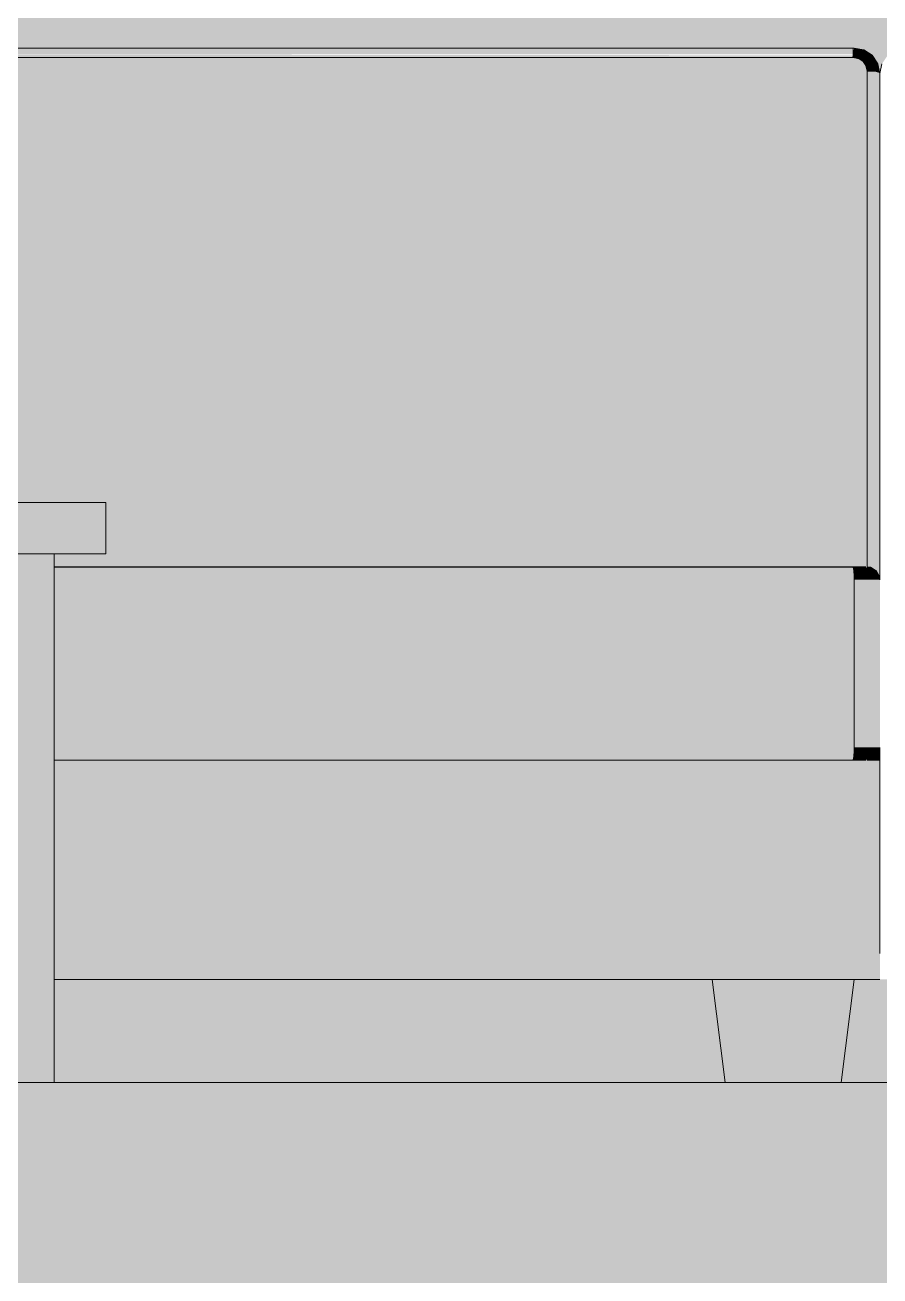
# Model space of a CAD drawing. Header units: centimetres. Extents: x -4381 to 5639, y -3920 to 4826.
# Drawn here: x 80.658 to 81.321, y 32.054 to 33.024 of the extents above; entities that cross this region are included whole.
import ezdxf
from ezdxf.xclip import XClip

# ---------------------------------------------------------------- set-up
doc = ezdxf.new("R2010")
doc.units = ezdxf.units.CM
doc.header["$MEASUREMENT"] = 0
doc.header["$XCLIPFRAME"] = 0
doc.set_wipeout_variables(frame=1)
doc.linetypes.add('Wipeout_Contour', pattern=[100, 0, -100])
for name, color, linetype in [('01- MOBILIER', 7, 'Continuous'), ('Dalles', 7, 'Continuous'), ('Drawing & Figure', 7, 'Continuous'), ('Structural - Bearing', 7, 'Continuous')]:
    doc.layers.add(name, color=color, linetype=linetype)
for name, color, linetype, lineweight in [('01- MOBILIER_Pen_No__1', 7, 'Continuous', 5), ('01- MOBILIER_Pen_No__101', 252, 'Continuous', 5), ('01- MOBILIER_Pen_No__18', 9, 'Continuous', 5), ('01- MOBILIER_Pen_No__2', 8, 'Continuous', 5), ('01- MOBILIER_Pen_No__7', 7, 'Continuous', 5), ('Dalles_Pen_No__1', 7, 'Continuous', 5)]:
    doc.layers.add(name, color=color, linetype=linetype, lineweight=lineweight)
for name, color, linetype, lineweight, true_color in [('01- MOBILIER_Pen_No__102', 7, 'Continuous', 5, 0xcccccc), ('01- MOBILIER_Pen_No__119', 7, 'Continuous', 5, 0xdecbcb), ('01- MOBILIER_Pen_No__160', 7, 'Continuous', 5, 0xdae3bb), ('01- MOBILIER_Pen_No__186', 7, 'Continuous', 5, 0xe8e8e8), ('01- MOBILIER_Pen_No__62', 7, 'Continuous', 5, 0xaaaaaa), ('Structural - Bearing_Pen_No__102', 7, 'Continuous', 5, 0xcccccc)]:
    doc.layers.add(name, color=color, linetype=linetype, lineweight=lineweight, true_color=true_color)

# ---------------------------------------------------------------- blocks, each defined once
blk = doc.blocks.new('Drawing_7_7', base_point=(-363.09186, 32.20361))
at = {"layer": '01- MOBILIER_Pen_No__119', "linetype": 'Continuous', "ltscale": 10}
blk.add_hatch(color=256, dxfattribs=at).paths.add_polyline_path([(81.31941, 32.99372), (81.32059, 32.98697)])
at = {"color": 254, "linetype": 'Wipeout_Contour', "lineweight": 0, "ltscale": 347.717421}
blk.add_wipeout([(80.64093, 32.20361), (80.68093, 32.20361), (80.68093, 32.61361), (80.64093, 32.61361)], dxfattribs=at).dxf.layer = '01- MOBILIER'
at = {"color": 254, "linetype": 'Wipeout_Contour', "lineweight": 0, "ltscale": 350.392601}
blk.add_wipeout([(81.32093, 32.52861), (81.32093, 32.59361), (81.31941, 32.59361), (81.31941, 32.52861)], dxfattribs=at).dxf.layer = '01- MOBILIER'
at = {"layer": '01- MOBILIER_Pen_No__160', "linetype": 'Continuous', "ltscale": 10}
blk.add_hatch(color=256, dxfattribs=at).paths.add_polyline_path([(80.64093, 32.20361), (80.68093, 32.20361), (80.68093, 32.61361), (80.64093, 32.61361)])
at = {"layer": '01- MOBILIER_Pen_No__18', "linetype": 'Continuous', "ltscale": 10}
blk.add_hatch(color=256, dxfattribs=at).paths.add_polyline_path([(81.32093, 32.52861), (81.32093, 32.59361), (81.31941, 32.59361), (81.31941, 32.52861)])
at = {"color": 254, "linetype": 'Wipeout_Contour', "lineweight": 0, "ltscale": 350.381714}
blk.add_wipeout([(81.31941, 32.52861), (81.31941, 32.59361), (81.31508, 32.59361), (81.31508, 32.52861)], dxfattribs=at).dxf.layer = '01- MOBILIER'
at = {"color": 254, "linetype": 'Wipeout_Contour', "lineweight": 0, "ltscale": 348.815226}
blk.add_wipeout([(80.68093, 32.30361), (80.68093, 32.29361), (81.32093, 32.29361), (81.32093, 32.30361)], dxfattribs=at).dxf.layer = '01- MOBILIER'
at = {"layer": '01- MOBILIER_Pen_No__101', "linetype": 'Continuous', "ltscale": 10}
blk.add_hatch(color=256, dxfattribs=at).paths.add_polyline_path([(80.68093, 32.30361), (80.68093, 32.29361), (81.32093, 32.29361), (81.32093, 32.30361)])
at = {"layer": '01- MOBILIER_Pen_No__119', "linetype": 'Continuous', "ltscale": 10}
blk.add_hatch(color=256, dxfattribs=at).paths.add_polyline_path([(81.31941, 32.52861), (81.31941, 32.59361), (81.31508, 32.59361), (81.31508, 32.52861)])
at = {"color": 254, "linetype": 'Wipeout_Contour', "lineweight": 0, "ltscale": 350.361609}
blk.add_wipeout([(81.30859, 32.59361), (81.30859, 32.52861), (81.31508, 32.52861), (81.31508, 32.59361)], dxfattribs=at).dxf.layer = '01- MOBILIER'
at = {"color": 254, "linetype": 'Wipeout_Contour', "lineweight": 0, "ltscale": 348.802408}
blk.add_wipeout([(80.68093, 32.29361), (80.68093, 32.28629), (81.32093, 32.28629), (81.32093, 32.29361)], dxfattribs=at).dxf.layer = '01- MOBILIER'
at = {"layer": '01- MOBILIER_Pen_No__119', "linetype": 'Continuous', "ltscale": 10}
blk.add_hatch(color=256, dxfattribs=at).paths.add_polyline_path([(81.30859, 32.59361), (81.30859, 32.52861), (81.31508, 32.52861), (81.31508, 32.59361)])
at = {"layer": '01- MOBILIER_Pen_No__2', "linetype": 'Continuous', "ltscale": 10}
blk.add_hatch(color=256, dxfattribs=at).paths.add_polyline_path([(80.68093, 32.29361), (80.68093, 32.28629), (81.32093, 32.28629), (81.32093, 32.29361)])
at = {"color": 254, "linetype": 'Wipeout_Contour', "lineweight": 0, "ltscale": 350.335348}
blk.add_wipeout([(81.30859, 32.52861), (81.30859, 32.59361), (81.30093, 32.59361), (81.30093, 32.52861)], dxfattribs=at).dxf.layer = '01- MOBILIER'
at = {"color": 254, "linetype": 'Wipeout_Contour', "lineweight": 0, "ltscale": 350.451497}
blk.add_wipeout([(81.32093, 32.59361), (81.32059, 32.5962), (81.31909, 32.5962), (81.31941, 32.59361)], dxfattribs=at).dxf.layer = '01- MOBILIER'
at = {"color": 254, "linetype": 'Wipeout_Contour', "lineweight": 0, "ltscale": 350.29604}
blk.add_wipeout([(81.32093, 32.52861), (81.31941, 32.52861), (81.31941, 32.46361), (81.32093, 32.46361)], dxfattribs=at).dxf.layer = '01- MOBILIER'
at = {"color": 254, "linetype": 'Wipeout_Contour', "lineweight": 0, "ltscale": 348.795021}
blk.add_wipeout([(80.68093, 32.28629), (80.68093, 32.28361), (81.32093, 32.28361), (81.32093, 32.28629)], dxfattribs=at).dxf.layer = '01- MOBILIER'
at = {"layer": '01- MOBILIER_Pen_No__101', "linetype": 'Continuous', "ltscale": 10}
blk.add_hatch(color=256, dxfattribs=at).paths.add_polyline_path([(80.68093, 32.28629), (80.68093, 32.28361), (81.32093, 32.28361), (81.32093, 32.28629)])
at = {"layer": '01- MOBILIER_Pen_No__102', "linetype": 'Continuous', "ltscale": 10}
blk.add_hatch(color=256, dxfattribs=at).paths.add_polyline_path([(81.32093, 32.59361), (81.32059, 32.5962), (81.31909, 32.5962), (81.31941, 32.59361)])
at = {"layer": '01- MOBILIER_Pen_No__18', "linetype": 'Continuous', "ltscale": 10}
for points in [[(81.30859, 32.52861), (81.30859, 32.59361), (81.30093, 32.59361), (81.30093, 32.52861)], [(81.32093, 32.52861), (81.31941, 32.52861), (81.31941, 32.46361), (81.32093, 32.46361)]]:
    blk.add_hatch(color=256, dxfattribs=at).paths.add_polyline_path(points)
at = {"color": 254, "linetype": 'Wipeout_Contour', "lineweight": 0, "ltscale": 349.168226}
blk.add_wipeout([(80.68093, 32.52861), (81.30093, 32.52861), (81.30093, 32.59361), (80.68093, 32.59361)], dxfattribs=at).dxf.layer = '01- MOBILIER'
at = {"color": 254, "linetype": 'Wipeout_Contour', "lineweight": 0, "ltscale": 350.446608}
blk.add_wipeout([(81.31941, 32.59361), (81.31909, 32.5962), (81.31483, 32.5962), (81.31508, 32.59361)], dxfattribs=at).dxf.layer = '01- MOBILIER'
at = {"color": 254, "linetype": 'Wipeout_Contour', "lineweight": 0, "ltscale": 350.28515}
blk.add_wipeout([(81.31941, 32.52861), (81.31508, 32.52861), (81.31508, 32.46361), (81.31941, 32.46361)], dxfattribs=at).dxf.layer = '01- MOBILIER'
at = {"color": 254, "linetype": 'Wipeout_Contour', "lineweight": 0, "ltscale": 349.645969}
blk.add_wipeout([(81.29093, 32.20361), (81.30093, 32.28361), (81.19093, 32.28361), (81.20093, 32.20361)], dxfattribs=at).dxf.layer = '01- MOBILIER'
at = {"layer": '01- MOBILIER_Pen_No__119', "linetype": 'Continuous', "ltscale": 10}
blk.add_hatch(color=256, dxfattribs=at).paths.add_polyline_path([(81.31941, 32.52861), (81.31508, 32.52861), (81.31508, 32.46361), (81.31941, 32.46361)])
at = {"layer": '01- MOBILIER_Pen_No__18', "linetype": 'Continuous', "ltscale": 10}
for points in [[(80.68093, 32.52861), (81.30093, 32.52861), (81.30093, 32.59361), (80.68093, 32.59361)], [(81.29093, 32.20361), (81.30093, 32.28361), (81.19093, 32.28361), (81.20093, 32.20361)]]:
    blk.add_hatch(color=256, dxfattribs=at).paths.add_polyline_path(points)
at = {"layer": '01- MOBILIER_Pen_No__186', "linetype": 'Continuous', "ltscale": 10}
blk.add_hatch(color=256, dxfattribs=at).paths.add_polyline_path([(81.31941, 32.59361), (81.31909, 32.5962), (81.31483, 32.5962), (81.31508, 32.59361)])
at = {"color": 254, "linetype": 'Wipeout_Contour', "lineweight": 0, "ltscale": 350.4274}
blk.add_wipeout([(81.30845, 32.5962), (81.30859, 32.59361), (81.31508, 32.59361), (81.31483, 32.5962)], dxfattribs=at).dxf.layer = '01- MOBILIER'
at = {"color": 254, "linetype": 'Wipeout_Contour', "lineweight": 0, "ltscale": 350.26504}
blk.add_wipeout([(81.30859, 32.52861), (81.30859, 32.46361), (81.31508, 32.46361), (81.31508, 32.52861)], dxfattribs=at).dxf.layer = '01- MOBILIER'
at = {"layer": '01- MOBILIER_Pen_No__119', "linetype": 'Continuous', "ltscale": 10}
blk.add_hatch(color=256, dxfattribs=at).paths.add_polyline_path([(81.30859, 32.52861), (81.30859, 32.46361), (81.31508, 32.46361), (81.31508, 32.52861)])
at = {"layer": '01- MOBILIER_Pen_No__186', "linetype": 'Continuous', "ltscale": 10}
blk.add_hatch(color=256, dxfattribs=at).paths.add_polyline_path([(81.30845, 32.5962), (81.30859, 32.59361), (81.31508, 32.59361), (81.31483, 32.5962)])
at = {"color": 254, "linetype": 'Wipeout_Contour', "lineweight": 0, "ltscale": 350.47496}
blk.add_wipeout([(81.32059, 32.5962), (81.31801, 32.60068), (81.31665, 32.60068), (81.31909, 32.5962)], dxfattribs=at).dxf.layer = '01- MOBILIER'
at = {"color": 254, "linetype": 'Wipeout_Contour', "lineweight": 0, "ltscale": 350.397637}
blk.add_wipeout([(81.30859, 32.59361), (81.30845, 32.5962), (81.3009, 32.5962), (81.30093, 32.59361)], dxfattribs=at).dxf.layer = '01- MOBILIER'
at = {"color": 254, "linetype": 'Wipeout_Contour', "lineweight": 0, "ltscale": 350.238771}
blk.add_wipeout([(81.30859, 32.52861), (81.30093, 32.52861), (81.30093, 32.46361), (81.30859, 32.46361)], dxfattribs=at).dxf.layer = '01- MOBILIER'
at = {"color": 254, "linetype": 'Wipeout_Contour', "lineweight": 0, "ltscale": 350.25595}
blk.add_wipeout([(81.32093, 32.46361), (81.31941, 32.46361), (81.31909, 32.46102), (81.32059, 32.46102)], dxfattribs=at).dxf.layer = '01- MOBILIER'
at = {"layer": '01- MOBILIER_Pen_No__102', "linetype": 'Continuous', "ltscale": 10}
blk.add_hatch(color=256, dxfattribs=at).paths.add_polyline_path([(81.30859, 32.59361), (81.30845, 32.5962), (81.3009, 32.5962), (81.30093, 32.59361)])
at = {"layer": '01- MOBILIER_Pen_No__18', "linetype": 'Continuous', "ltscale": 10}
for points in [[(81.30859, 32.52861), (81.30093, 32.52861), (81.30093, 32.46361), (81.30859, 32.46361)], [(81.32093, 32.46361), (81.31941, 32.46361), (81.31909, 32.46102), (81.32059, 32.46102)]]:
    blk.add_hatch(color=256, dxfattribs=at).paths.add_polyline_path(points)
at = {"layer": '01- MOBILIER_Pen_No__186', "linetype": 'Continuous', "ltscale": 10}
blk.add_hatch(color=256, dxfattribs=at).paths.add_polyline_path([(81.32059, 32.5962), (81.31801, 32.60068), (81.31665, 32.60068), (81.31909, 32.5962)])
at = {"color": 254, "linetype": 'Wipeout_Contour', "lineweight": 0, "ltscale": 350.517354}
blk.add_wipeout([(81.31909, 32.5962), (81.31665, 32.60068), (81.31296, 32.60068), (81.31483, 32.5962)], dxfattribs=at).dxf.layer = '01- MOBILIER'
at = {"color": 254, "linetype": 'Wipeout_Contour', "lineweight": 0, "ltscale": 349.218915}
blk.add_wipeout([(80.68093, 32.59361), (81.30093, 32.59361), (81.3009, 32.5962), (80.68093, 32.5962)], dxfattribs=at).dxf.layer = '01- MOBILIER'
at = {"color": 254, "linetype": 'Wipeout_Contour', "lineweight": 0, "ltscale": 349.071329}
blk.add_wipeout([(81.30093, 32.52861), (80.68093, 32.52861), (80.68093, 32.46361), (81.30093, 32.46361)], dxfattribs=at).dxf.layer = '01- MOBILIER'
at = {"color": 254, "linetype": 'Wipeout_Contour', "lineweight": 0, "ltscale": 350.25013}
blk.add_wipeout([(81.31941, 32.46361), (81.31508, 32.46361), (81.31483, 32.46102), (81.31909, 32.46102)], dxfattribs=at).dxf.layer = '01- MOBILIER'
at = {"layer": '01- MOBILIER_Pen_No__18', "linetype": 'Continuous', "ltscale": 10}
for points in [[(80.68093, 32.59361), (81.30093, 32.59361), (81.3009, 32.5962), (80.68093, 32.5962)], [(81.30093, 32.52861), (80.68093, 32.52861), (80.68093, 32.46361), (81.30093, 32.46361)], [(81.31941, 32.46361), (81.31508, 32.46361), (81.31483, 32.46102), (81.31909, 32.46102)]]:
    blk.add_hatch(color=256, dxfattribs=at).paths.add_polyline_path(points)
at = {"layer": '01- MOBILIER_Pen_No__186', "linetype": 'Continuous', "ltscale": 10}
blk.add_hatch(color=256, dxfattribs=at).paths.add_polyline_path([(81.31909, 32.5962), (81.31665, 32.60068), (81.31296, 32.60068), (81.31483, 32.5962)])
at = {"color": 254, "linetype": 'Wipeout_Contour', "lineweight": 0, "ltscale": 350.520576}
blk.add_wipeout([(81.31296, 32.60068), (81.30744, 32.60068), (81.30845, 32.5962), (81.31483, 32.5962)], dxfattribs=at).dxf.layer = '01- MOBILIER'
at = {"color": 254, "linetype": 'Wipeout_Contour', "lineweight": 0, "ltscale": 350.230649}
blk.add_wipeout([(81.30859, 32.46361), (81.30845, 32.46102), (81.31483, 32.46102), (81.31508, 32.46361)], dxfattribs=at).dxf.layer = '01- MOBILIER'
at = {"layer": '01- MOBILIER_Pen_No__18', "linetype": 'Continuous', "ltscale": 10}
blk.add_hatch(color=256, dxfattribs=at).paths.add_polyline_path([(81.30859, 32.46361), (81.30845, 32.46102), (81.31483, 32.46102), (81.31508, 32.46361)])
at = {"layer": '01- MOBILIER_Pen_No__186', "linetype": 'Continuous', "ltscale": 10}
blk.add_hatch(color=256, dxfattribs=at).paths.add_polyline_path([(81.31296, 32.60068), (81.30744, 32.60068), (81.30845, 32.5962), (81.31483, 32.5962)])
at = {"color": 254, "linetype": 'Wipeout_Contour', "lineweight": 0, "ltscale": 350.47892}
blk.add_wipeout([(81.30065, 32.60068), (81.3009, 32.5962), (81.30845, 32.5962), (81.30744, 32.60068)], dxfattribs=at).dxf.layer = '01- MOBILIER'
at = {"color": 254, "linetype": 'Wipeout_Contour', "lineweight": 0, "ltscale": 350.20073}
blk.add_wipeout([(81.30859, 32.46361), (81.30093, 32.46361), (81.3009, 32.46102), (81.30845, 32.46102)], dxfattribs=at).dxf.layer = '01- MOBILIER'
at = {"color": 254, "linetype": 'Wipeout_Contour', "lineweight": 0, "ltscale": 350.272529}
blk.add_wipeout([(81.32059, 32.46102), (81.31909, 32.46102), (81.31665, 32.45654), (81.31801, 32.45654)], dxfattribs=at).dxf.layer = '01- MOBILIER'
at = {"layer": '01- MOBILIER_Pen_No__101', "linetype": 'Continuous', "ltscale": 10}
blk.add_hatch(color=256, dxfattribs=at).paths.add_polyline_path([(81.32059, 32.46102), (81.31909, 32.46102), (81.31665, 32.45654), (81.31801, 32.45654)])
at = {"layer": '01- MOBILIER_Pen_No__18', "linetype": 'Continuous', "ltscale": 10}
blk.add_hatch(color=256, dxfattribs=at).paths.add_polyline_path([(81.30859, 32.46361), (81.30093, 32.46361), (81.3009, 32.46102), (81.30845, 32.46102)])
at = {"layer": '01- MOBILIER_Pen_No__186', "linetype": 'Continuous', "ltscale": 10}
blk.add_hatch(color=256, dxfattribs=at).paths.add_polyline_path([(81.30065, 32.60068), (81.3009, 32.5962), (81.30845, 32.5962), (81.30744, 32.60068)])
at = {"color": 254, "linetype": 'Wipeout_Contour', "lineweight": 0, "ltscale": 349.224251}
blk.add_wipeout([(80.68093, 32.5962), (81.3009, 32.5962), (81.30065, 32.60068), (80.68093, 32.60068)], dxfattribs=at).dxf.layer = '01- MOBILIER'
at = {"color": 254, "linetype": 'Wipeout_Contour', "lineweight": 0, "ltscale": 437.997227}
blk.add_wipeout([(81.31801, 32.60068), (81.31574, 32.60199), (81.31352, 32.60327), (81.31243, 32.60327), (81.31665, 32.60068)], dxfattribs=at).dxf.layer = '01- MOBILIER'
at = {"color": 254, "linetype": 'Wipeout_Contour', "lineweight": 0, "ltscale": 349.021262}
blk.add_wipeout([(81.30093, 32.46361), (80.68093, 32.46361), (80.68093, 32.46102), (81.3009, 32.46102)], dxfattribs=at).dxf.layer = '01- MOBILIER'
at = {"color": 254, "linetype": 'Wipeout_Contour', "lineweight": 0, "ltscale": 350.312693}
blk.add_wipeout([(81.31909, 32.46102), (81.31483, 32.46102), (81.31296, 32.45654), (81.31665, 32.45654)], dxfattribs=at).dxf.layer = '01- MOBILIER'
at = {"layer": '01- MOBILIER_Pen_No__101', "linetype": 'Continuous', "ltscale": 10}
blk.add_hatch(color=256, dxfattribs=at).paths.add_polyline_path([(81.31909, 32.46102), (81.31483, 32.46102), (81.31296, 32.45654), (81.31665, 32.45654)])
at = {"layer": '01- MOBILIER_Pen_No__186', "linetype": 'Continuous', "ltscale": 10}
for points in [[(80.68093, 32.5962), (81.3009, 32.5962), (81.30065, 32.60068), (80.68093, 32.60068)], [(81.31801, 32.60068), (81.31574, 32.60199), (81.31352, 32.60327), (81.31243, 32.60327), (81.31665, 32.60068)]]:
    blk.add_hatch(color=256, dxfattribs=at).paths.add_polyline_path(points)
at = {"layer": '01- MOBILIER_Pen_No__62', "linetype": 'Continuous', "ltscale": 10}
blk.add_hatch(color=256, dxfattribs=at).paths.add_polyline_path([(81.30093, 32.46361), (80.68093, 32.46361), (80.68093, 32.46102), (81.3009, 32.46102)])
at = {"color": 254, "linetype": 'Wipeout_Contour', "lineweight": 0, "ltscale": 350.557168}
blk.add_wipeout([(81.31665, 32.60068), (81.31243, 32.60327), (81.30973, 32.60327), (81.31296, 32.60068)], dxfattribs=at).dxf.layer = '01- MOBILIER'
at = {"color": 254, "linetype": 'Wipeout_Contour', "lineweight": 0, "ltscale": 350.314685}
blk.add_wipeout([(81.30845, 32.46102), (81.30744, 32.45654), (81.31296, 32.45654), (81.31483, 32.46102)], dxfattribs=at).dxf.layer = '01- MOBILIER'
at = {"layer": '01- MOBILIER_Pen_No__101', "linetype": 'Continuous', "ltscale": 10}
blk.add_hatch(color=256, dxfattribs=at).paths.add_polyline_path([(81.30845, 32.46102), (81.30744, 32.45654), (81.31296, 32.45654), (81.31483, 32.46102)])
at = {"layer": '01- MOBILIER_Pen_No__186', "linetype": 'Continuous', "ltscale": 10}
blk.add_hatch(color=256, dxfattribs=at).paths.add_polyline_path([(81.31665, 32.60068), (81.31243, 32.60327), (81.30973, 32.60327), (81.31296, 32.60068)])
at = {"color": 254, "linetype": 'Wipeout_Contour', "lineweight": 0, "ltscale": 350.738545}
blk.add_wipeout([(81.32059, 32.98697), (81.32059, 32.5962), (81.32093, 32.59361), (81.32093, 32.98633)], dxfattribs=at).dxf.layer = '01- MOBILIER'
at = {"color": 254, "linetype": 'Wipeout_Contour', "lineweight": 0, "ltscale": 350.599632}
blk.add_wipeout([(81.31296, 32.60068), (81.30973, 32.60327), (81.3057, 32.60327), (81.30744, 32.60068)], dxfattribs=at).dxf.layer = '01- MOBILIER'
at = {"color": 254, "linetype": 'Wipeout_Contour', "lineweight": 0, "ltscale": 350.272108}
blk.add_wipeout([(81.3009, 32.46102), (81.30065, 32.45654), (81.30744, 32.45654), (81.30845, 32.46102)], dxfattribs=at).dxf.layer = '01- MOBILIER'
at = {"layer": '01- MOBILIER_Pen_No__101', "linetype": 'Continuous', "ltscale": 10}
blk.add_hatch(color=256, dxfattribs=at).paths.add_polyline_path([(81.3009, 32.46102), (81.30065, 32.45654), (81.30744, 32.45654), (81.30845, 32.46102)])
at = {"layer": '01- MOBILIER_Pen_No__18', "linetype": 'Continuous', "ltscale": 10}
blk.add_hatch(color=256, dxfattribs=at).paths.add_polyline_path([(81.32059, 32.98697), (81.32059, 32.5962), (81.32093, 32.59361), (81.32093, 32.98633)])
at = {"layer": '01- MOBILIER_Pen_No__186', "linetype": 'Continuous', "ltscale": 10}
blk.add_hatch(color=256, dxfattribs=at).paths.add_polyline_path([(81.31296, 32.60068), (81.30973, 32.60327), (81.3057, 32.60327), (81.30744, 32.60068)])
at = {"color": 254, "linetype": 'Wipeout_Contour', "lineweight": 0, "ltscale": 350.737844}
blk.add_wipeout([(81.31801, 32.60068), (81.32059, 32.5962), (81.32059, 32.98697), (81.31801, 32.98788)], dxfattribs=at).dxf.layer = '01- MOBILIER'
at = {"color": 254, "linetype": 'Wipeout_Contour', "lineweight": 0, "ltscale": 350.558516}
blk.add_wipeout([(81.30744, 32.60068), (81.3057, 32.60327), (81.3002, 32.60327), (81.30065, 32.60068)], dxfattribs=at).dxf.layer = '01- MOBILIER'
at = {"color": 254, "linetype": 'Wipeout_Contour', "lineweight": 0, "ltscale": 349.016058}
blk.add_wipeout([(81.3009, 32.46102), (80.68093, 32.46102), (80.68093, 32.45654), (81.30065, 32.45654)], dxfattribs=at).dxf.layer = '01- MOBILIER'
at = {"color": 254, "linetype": 'Wipeout_Contour', "lineweight": 0, "ltscale": 437.72731}
blk.add_wipeout([(81.31801, 32.45654), (81.31665, 32.45654), (81.31243, 32.45395), (81.31352, 32.45395), (81.31574, 32.45523)], dxfattribs=at).dxf.layer = '01- MOBILIER'
at = {"layer": '01- MOBILIER_Pen_No__101', "linetype": 'Continuous', "ltscale": 10}
blk.add_hatch(color=256, dxfattribs=at).paths.add_polyline_path([(81.31801, 32.45654), (81.31665, 32.45654), (81.31243, 32.45395), (81.31352, 32.45395), (81.31574, 32.45523)])
at = {"layer": '01- MOBILIER_Pen_No__186', "linetype": 'Continuous', "ltscale": 10}
for points in [[(81.31801, 32.60068), (81.32059, 32.5962), (81.32059, 32.98697), (81.31801, 32.98788)], [(81.30744, 32.60068), (81.3057, 32.60327), (81.3002, 32.60327), (81.30065, 32.60068)]]:
    blk.add_hatch(color=256, dxfattribs=at).paths.add_polyline_path(points)
at = {"layer": '01- MOBILIER_Pen_No__2', "linetype": 'Continuous', "ltscale": 10}
blk.add_hatch(color=256, dxfattribs=at).paths.add_polyline_path([(81.3009, 32.46102), (80.68093, 32.46102), (80.68093, 32.45654), (81.30065, 32.45654)])
at = {"color": 254, "linetype": 'Wipeout_Contour', "lineweight": 0, "ltscale": 351.098983}
blk.add_wipeout([(81.31909, 32.99426), (81.31665, 32.99445), (81.31801, 32.98788), (81.32059, 32.98697)], dxfattribs=at).dxf.layer = '01- MOBILIER'
at = {"color": 254, "linetype": 'Wipeout_Contour', "lineweight": 0, "ltscale": 349.229173}
blk.add_wipeout([(80.68093, 32.60068), (81.30065, 32.60068), (81.3002, 32.60327), (80.68093, 32.60327)], dxfattribs=at).dxf.layer = '01- MOBILIER'
at = {"color": 254, "linetype": 'Wipeout_Contour', "lineweight": 0, "ltscale": 350.343501}
blk.add_wipeout([(81.31665, 32.45654), (81.31296, 32.45654), (81.30973, 32.45395), (81.31243, 32.45395)], dxfattribs=at).dxf.layer = '01- MOBILIER'
at = {"layer": '01- MOBILIER_Pen_No__186', "linetype": 'Continuous', "ltscale": 10}
for points in [[(81.31909, 32.99426), (81.31665, 32.99445), (81.31801, 32.98788), (81.32059, 32.98697)], [(80.68093, 32.60068), (81.30065, 32.60068), (81.3002, 32.60327), (80.68093, 32.60327)]]:
    blk.add_hatch(color=256, dxfattribs=at).paths.add_polyline_path(points)
at = {"layer": '01- MOBILIER_Pen_No__2', "linetype": 'Continuous', "ltscale": 10}
blk.add_hatch(color=256, dxfattribs=at).paths.add_polyline_path([(81.31665, 32.45654), (81.31296, 32.45654), (81.30973, 32.45395), (81.31243, 32.45395)])
at = {"color": 254, "linetype": 'Wipeout_Contour', "lineweight": 0, "ltscale": 351.084383}
blk.add_wipeout([(81.31483, 33.00042), (81.31296, 32.99978), (81.31665, 32.99445), (81.31909, 32.99426)], dxfattribs=at).dxf.layer = '01- MOBILIER'
at = {"color": 254, "linetype": 'Wipeout_Contour', "lineweight": 0, "ltscale": 350.562893}
blk.add_wipeout([(81.30973, 32.60327), (81.30787, 32.60361), (81.30469, 32.60361), (81.3057, 32.60327)], dxfattribs=at).dxf.layer = '01- MOBILIER'
at = {"color": 254, "linetype": 'Wipeout_Contour', "lineweight": 0, "ltscale": 350.384451}
blk.add_wipeout([(81.31296, 32.45654), (81.30744, 32.45654), (81.3057, 32.45395), (81.30973, 32.45395)], dxfattribs=at).dxf.layer = '01- MOBILIER'
at = {"layer": '01- MOBILIER_Pen_No__186', "linetype": 'Continuous', "ltscale": 10}
for points in [[(81.31483, 33.00042), (81.31296, 32.99978), (81.31665, 32.99445), (81.31909, 32.99426)], [(81.30973, 32.60327), (81.30787, 32.60361), (81.30469, 32.60361), (81.3057, 32.60327)]]:
    blk.add_hatch(color=256, dxfattribs=at).paths.add_polyline_path(points)
at = {"layer": '01- MOBILIER_Pen_No__2', "linetype": 'Continuous', "ltscale": 10}
blk.add_hatch(color=256, dxfattribs=at).paths.add_polyline_path([(81.31296, 32.45654), (81.30744, 32.45654), (81.3057, 32.45395), (81.30973, 32.45395)])
at = {"color": 254, "linetype": 'Wipeout_Contour', "lineweight": 0, "ltscale": 351.07748}
blk.add_wipeout([(81.30845, 33.00454), (81.30744, 33.00334), (81.31296, 32.99978), (81.31483, 33.00042)], dxfattribs=at).dxf.layer = '01- MOBILIER'
at = {"color": 254, "linetype": 'Wipeout_Contour', "lineweight": 0, "ltscale": 350.726699}
blk.add_wipeout([(81.31352, 32.98812), (81.31352, 32.60327), (81.31801, 32.60068), (81.31801, 32.98788)], dxfattribs=at).dxf.layer = '01- MOBILIER'
at = {"color": 254, "linetype": 'Wipeout_Contour', "lineweight": 0, "ltscale": 262.679014}
blk.add_wipeout([(81.3057, 32.60327), (81.30469, 32.60361), (81.29995, 32.60361)], dxfattribs=at).dxf.layer = '01- MOBILIER'
at = {"color": 254, "linetype": 'Wipeout_Contour', "lineweight": 0, "ltscale": 350.341803}
blk.add_wipeout([(81.30744, 32.45654), (81.30065, 32.45654), (81.3002, 32.45395), (81.3057, 32.45395)], dxfattribs=at).dxf.layer = '01- MOBILIER'
at = {"layer": '01- MOBILIER', "linetype": 'Continuous', "lineweight": 0, "ltscale": 10, "true_color": 0xffffff}
blk.add_hatch(color=7, dxfattribs=at).paths.add_polyline_path([(81.30845, 33.00454), (81.30744, 33.00334), (81.31296, 32.99978), (81.31483, 33.00042)])
at = {"layer": '01- MOBILIER_Pen_No__101', "linetype": 'Continuous', "ltscale": 10}
blk.add_hatch(color=256, dxfattribs=at).paths.add_polyline_path([(81.30744, 32.45654), (81.30065, 32.45654), (81.3002, 32.45395), (81.3057, 32.45395)])
at = {"layer": '01- MOBILIER_Pen_No__186', "linetype": 'Continuous', "ltscale": 10}
for points in [[(81.31352, 32.98812), (81.31352, 32.60327), (81.31801, 32.60068), (81.31801, 32.98788)], [(81.3057, 32.60327), (81.30469, 32.60361), (81.29995, 32.60361)]]:
    blk.add_hatch(color=256, dxfattribs=at).paths.add_polyline_path(points)
at = {"color": 254, "linetype": 'Wipeout_Contour', "lineweight": 0, "ltscale": 351.06218}
blk.add_wipeout([(81.3009, 33.00599), (81.30065, 33.00465), (81.30744, 33.00334), (81.30845, 33.00454)], dxfattribs=at).dxf.layer = '01- MOBILIER'
at = {"color": 254, "linetype": 'Wipeout_Contour', "lineweight": 0, "ltscale": 351.014055}
blk.add_wipeout([(81.31665, 32.99445), (81.31243, 32.99343), (81.31352, 32.98812), (81.31801, 32.98788)], dxfattribs=at).dxf.layer = '01- MOBILIER'
at = {"color": 254, "linetype": 'Wipeout_Contour', "lineweight": 0, "ltscale": 261.911793}
blk.add_wipeout([(80.68093, 32.60327), (81.3002, 32.60327), (80.68093, 32.60361)], dxfattribs=at).dxf.layer = '01- MOBILIER'
at = {"color": 254, "linetype": 'Wipeout_Contour', "lineweight": 0, "ltscale": 349.01044}
blk.add_wipeout([(81.30065, 32.45654), (80.68093, 32.45654), (80.68093, 32.45395), (81.3002, 32.45395)], dxfattribs=at).dxf.layer = '01- MOBILIER'
at = {"layer": '01- MOBILIER_Pen_No__101', "linetype": 'Continuous', "ltscale": 10}
blk.add_hatch(color=256, dxfattribs=at).paths.add_polyline_path([(81.30065, 32.45654), (80.68093, 32.45654), (80.68093, 32.45395), (81.3002, 32.45395)])
at = {"layer": '01- MOBILIER_Pen_No__186', "linetype": 'Continuous', "ltscale": 10}
for points in [[(81.3009, 33.00599), (81.30065, 33.00465), (81.30744, 33.00334), (81.30845, 33.00454)], [(81.31665, 32.99445), (81.31243, 32.99343), (81.31352, 32.98812), (81.31801, 32.98788)], [(80.68093, 32.60327), (81.3002, 32.60327), (80.68093, 32.60361)]]:
    blk.add_hatch(color=256, dxfattribs=at).paths.add_polyline_path(points)
at = {"color": 254, "linetype": 'Wipeout_Contour', "lineweight": 0, "ltscale": 349.57393}
blk.add_wipeout([(80.54097, 33.00599), (80.54122, 33.00465), (81.30013, 33.00465), (81.30013, 33.00599)], dxfattribs=at).dxf.layer = '01- MOBILIER'
at = {"color": 254, "linetype": 'Wipeout_Contour', "lineweight": 0, "ltscale": 351.061631}
blk.add_wipeout([(81.31296, 32.99978), (81.30973, 32.99733), (81.31243, 32.99343), (81.31665, 32.99445)], dxfattribs=at).dxf.layer = '01- MOBILIER'
at = {"color": 254, "linetype": 'Wipeout_Contour', "lineweight": 0, "ltscale": 350.712675}
blk.add_wipeout([(81.31093, 32.98796), (81.31093, 32.60361), (81.31352, 32.60327), (81.31352, 32.98812)], dxfattribs=at).dxf.layer = '01- MOBILIER'
at = {"color": 254, "linetype": 'Wipeout_Contour', "lineweight": 0, "ltscale": 350.342883}
blk.add_wipeout([(81.30973, 32.45395), (81.3057, 32.45395), (81.30469, 32.45361), (81.30787, 32.45361)], dxfattribs=at).dxf.layer = '01- MOBILIER'
at = {"layer": '01- MOBILIER_Pen_No__101', "linetype": 'Continuous', "ltscale": 10}
blk.add_hatch(color=256, dxfattribs=at).paths.add_polyline_path([(81.30973, 32.45395), (81.3057, 32.45395), (81.30469, 32.45361), (81.30787, 32.45361)])
at = {"layer": '01- MOBILIER_Pen_No__119', "linetype": 'Continuous', "ltscale": 10}
blk.add_hatch(color=256, dxfattribs=at).paths.add_polyline_path([(81.31093, 32.98796), (81.31093, 32.60361), (81.31352, 32.60327), (81.31352, 32.98812)])
at = {"layer": '01- MOBILIER_Pen_No__186', "linetype": 'Continuous', "ltscale": 10}
for points in [[(80.54097, 33.00599), (80.54122, 33.00465), (81.30013, 33.00465), (81.30013, 33.00599)], [(81.31296, 32.99978), (81.30973, 32.99733), (81.31243, 32.99343), (81.31665, 32.99445)]]:
    blk.add_hatch(color=256, dxfattribs=at).paths.add_polyline_path(points)
at = {"color": 254, "linetype": 'Wipeout_Contour', "lineweight": 0, "ltscale": 351.133515}
blk.add_wipeout([(81.30744, 33.00334), (81.3057, 32.99993), (81.30973, 32.99733), (81.31296, 32.99978)], dxfattribs=at).dxf.layer = '01- MOBILIER'
at = {"color": 254, "linetype": 'Wipeout_Contour', "lineweight": 0, "ltscale": 524.130894}
blk.add_wipeout([(81.31352, 32.45395), (81.31093, 32.45361), (81.32093, 32.45361), (81.32093, 32.46361), (81.32059, 32.46102), (81.31801, 32.45654)], dxfattribs=at).dxf.layer = '01- MOBILIER'
at = {"color": 254, "linetype": 'Wipeout_Contour', "lineweight": 0, "ltscale": 262.519836}
blk.add_wipeout([(81.3057, 32.45395), (81.3002, 32.45395), (81.30469, 32.45361)], dxfattribs=at).dxf.layer = '01- MOBILIER'
at = {"layer": '01- MOBILIER_Pen_No__101', "linetype": 'Continuous', "ltscale": 10}
blk.add_hatch(color=256, dxfattribs=at).paths.add_polyline_path([(81.3057, 32.45395), (81.3002, 32.45395), (81.30469, 32.45361)])
at = {"layer": '01- MOBILIER_Pen_No__18', "linetype": 'Continuous', "ltscale": 10}
blk.add_hatch(color=256, dxfattribs=at).paths.add_polyline_path([(81.31352, 32.45395), (81.31093, 32.45361), (81.32093, 32.45361), (81.32093, 32.46361), (81.32059, 32.46102), (81.31801, 32.45654)])
at = {"layer": '01- MOBILIER_Pen_No__186', "linetype": 'Continuous', "ltscale": 10}
blk.add_hatch(color=256, dxfattribs=at).paths.add_polyline_path([(81.30744, 33.00334), (81.3057, 32.99993), (81.30973, 32.99733), (81.31296, 32.99978)])
at = {"color": 254, "linetype": 'Wipeout_Contour', "lineweight": 0, "ltscale": 351.135567}
blk.add_wipeout([(81.30065, 33.00465), (81.3002, 33.00099), (81.3057, 32.99993), (81.30744, 33.00334)], dxfattribs=at).dxf.layer = '01- MOBILIER'
at = {"color": 254, "linetype": 'Wipeout_Contour', "lineweight": 0, "ltscale": 350.99089}
blk.add_wipeout([(81.31243, 32.99343), (81.30999, 32.99254), (81.31093, 32.98796), (81.31352, 32.98812)], dxfattribs=at).dxf.layer = '01- MOBILIER'
at = {"color": 254, "linetype": 'Wipeout_Contour', "lineweight": 0, "ltscale": 261.764138}
blk.add_wipeout([(81.3002, 32.45395), (80.68093, 32.45395), (81.29995, 32.45361)], dxfattribs=at).dxf.layer = '01- MOBILIER'
at = {"layer": '01- MOBILIER_Pen_No__101', "linetype": 'Continuous', "ltscale": 10}
blk.add_hatch(color=256, dxfattribs=at).paths.add_polyline_path([(81.3002, 32.45395), (80.68093, 32.45395), (81.29995, 32.45361)])
at = {"layer": '01- MOBILIER_Pen_No__119', "linetype": 'Continuous', "ltscale": 10}
blk.add_hatch(color=256, dxfattribs=at).paths.add_polyline_path([(81.31243, 32.99343), (81.30999, 32.99254), (81.31093, 32.98796), (81.31352, 32.98812)])
at = {"layer": '01- MOBILIER_Pen_No__186', "linetype": 'Continuous', "ltscale": 10}
blk.add_hatch(color=256, dxfattribs=at).paths.add_polyline_path([(81.30065, 33.00465), (81.3002, 33.00099), (81.3057, 32.99993), (81.30744, 33.00334)])
at = {"color": 254, "linetype": 'Wipeout_Contour', "lineweight": 0, "ltscale": 263.887842}
blk.add_wipeout([(81.30013, 33.00465), (81.30013, 33.00099), (81.30065, 33.00465)], dxfattribs=at).dxf.layer = '01- MOBILIER'
at = {"color": 254, "linetype": 'Wipeout_Contour', "lineweight": 0, "ltscale": 351.051464}
blk.add_wipeout([(81.30973, 32.99733), (81.30787, 32.99561), (81.30999, 32.99254), (81.31243, 32.99343)], dxfattribs=at).dxf.layer = '01- MOBILIER'
at = {"color": 254, "linetype": 'Wipeout_Contour', "lineweight": 0, "ltscale": 348.933429}
blk.add_wipeout([(80.68093, 32.45361), (80.68093, 32.30361), (81.32093, 32.30361), (81.32093, 32.45361)], dxfattribs=at).dxf.layer = '01- MOBILIER'
at = {"layer": '01- MOBILIER_Pen_No__18', "linetype": 'Continuous', "ltscale": 10}
blk.add_hatch(color=256, dxfattribs=at).paths.add_polyline_path([(80.68093, 32.45361), (80.68093, 32.30361), (81.32093, 32.30361), (81.32093, 32.45361)])
at = {"layer": '01- MOBILIER_Pen_No__186', "linetype": 'Continuous', "ltscale": 10}
for points in [[(81.30013, 33.00465), (81.30013, 33.00099), (81.30065, 33.00465)], [(81.30973, 32.99733), (81.30787, 32.99561), (81.30999, 32.99254), (81.31243, 32.99343)]]:
    blk.add_hatch(color=256, dxfattribs=at).paths.add_polyline_path(points)
at = {"color": 254, "linetype": 'Wipeout_Contour', "lineweight": 0, "ltscale": 349.570562}
blk.add_wipeout([(80.54122, 33.00465), (80.54166, 33.00099), (81.30013, 33.00099), (81.30013, 33.00465)], dxfattribs=at).dxf.layer = '01- MOBILIER'
at = {"layer": '01- MOBILIER_Pen_No__186', "linetype": 'Continuous', "ltscale": 10}
blk.add_hatch(color=256, dxfattribs=at).paths.add_polyline_path([(80.54122, 33.00465), (80.54166, 33.00099), (81.30013, 33.00099), (81.30013, 33.00465)])
at = {"color": 254, "linetype": 'Wipeout_Contour', "lineweight": 0, "ltscale": 351.102131}
blk.add_wipeout([(81.3057, 32.99993), (81.30469, 32.99767), (81.30787, 32.99561), (81.30973, 32.99733)], dxfattribs=at).dxf.layer = '01- MOBILIER'
at = {"layer": '01- MOBILIER_Pen_No__186', "linetype": 'Continuous', "ltscale": 10}
blk.add_hatch(color=256, dxfattribs=at).paths.add_polyline_path([(81.3057, 32.99993), (81.30469, 32.99767), (81.30787, 32.99561), (81.30973, 32.99733)])
at = {"color": 254, "linetype": 'Wipeout_Contour', "lineweight": 0, "ltscale": 351.085467}
blk.add_wipeout([(81.3002, 33.00099), (81.29995, 32.99858), (81.30469, 32.99767), (81.3057, 32.99993)], dxfattribs=at).dxf.layer = '01- MOBILIER'
at = {"layer": '01- MOBILIER_Pen_No__119', "linetype": 'Continuous', "ltscale": 10}
blk.add_hatch(color=256, dxfattribs=at).paths.add_polyline_path([(81.3002, 33.00099), (81.29995, 32.99858), (81.30469, 32.99767), (81.3057, 32.99993)])
at = {"color": 254, "linetype": 'Wipeout_Contour', "lineweight": 0, "ltscale": 349.461861}
blk.add_wipeout([(80.54166, 33.00099), (80.54192, 32.99858), (81.29995, 32.99858), (81.30013, 33.00032)], dxfattribs=at).dxf.layer = '01- MOBILIER'
at = {"layer": '01- MOBILIER_Pen_No__119', "linetype": 'Continuous', "ltscale": 10}
blk.add_hatch(color=256, dxfattribs=at).paths.add_polyline_path([(80.54166, 33.00099), (80.54192, 32.99858), (81.29995, 32.99858), (81.30013, 33.00032)])
at = {"color": 254, "linetype": 'Wipeout_Contour', "lineweight": 0, "ltscale": 1398.469798}
blk.add_wipeout([(80.53093, 32.65361), (80.72093, 32.65361), (80.72093, 32.61361), (80.68093, 32.61361), (80.68093, 32.60361), (81.31093, 32.60361), (81.31093, 32.98796), (81.30999, 32.99254), (81.30787, 32.99561), (81.30469, 32.99767), (81.29995, 32.99858), (80.54192, 32.99858), (80.53718, 32.99767), (80.534, 32.99561), (80.53188, 32.99254), (80.53093, 32.98796)], dxfattribs=at).dxf.layer = '01- MOBILIER'
at = {"layer": '01- MOBILIER_Pen_No__102', "linetype": 'Continuous', "ltscale": 10}
blk.add_hatch(color=256, dxfattribs=at).paths.add_polyline_path([(80.53093, 32.65361), (80.72093, 32.65361), (80.72093, 32.61361), (80.68093, 32.61361), (80.68093, 32.60361), (81.31093, 32.60361), (81.31093, 32.98796), (81.30999, 32.99254), (81.30787, 32.99561), (81.30469, 32.99767), (81.29995, 32.99858), (80.54192, 32.99858), (80.53718, 32.99767), (80.534, 32.99561), (80.53188, 32.99254), (80.53093, 32.98796)])
at = {"color": 254, "linetype": 'Wipeout_Contour', "lineweight": 0, "ltscale": 3608.822734}
blk.add_wipeout([(83.51688, 35.40361), (80.22093, 35.40361), (80.22093, 33.00599), (80.5009, 33.00599), (80.50845, 33.00454), (80.51483, 33.00042), (80.51909, 32.99426), (80.52093, 32.98633), (80.52246, 32.99372), (80.52704, 33.00042), (80.53341, 33.00454), (80.54097, 33.00599), (81.3009, 33.00599), (81.30845, 33.00454), (81.31483, 33.00042), (81.31909, 32.99426), (81.32093, 32.98633), (81.32246, 32.99372), (81.32704, 33.00042), (81.33341, 33.00454), (81.34097, 33.00599), (81.95312, 33.00599), (81.9557, 33.00565), (82.08127, 32.972), (82.08369, 32.971), (82.08735, 32.96734), (82.08869, 32.96234), (82.08835, 32.95975), (82.04115, 32.78361), (82.10093, 32.78361), (82.11508, 32.77775), (82.12093, 32.76361), (82.12093, 32.30361), (82.11825, 32.29361), (82.11093, 32.28629), (82.10093, 32.28361), (82.09093, 32.28361), (82.08093, 32.20361), (82.31688, 32.20361), (82.31688, 35.30361), (83.51688, 35.30361)], dxfattribs=at).dxf.layer = 'Structural - Bearing'
at = {"layer": '01- MOBILIER', "linetype": 'Continuous', "lineweight": 0, "ltscale": 10, "true_color": 0xffffff}
blk.add_hatch(color=7, dxfattribs=at).paths.add_polyline_path([(80.72093, 32.61361), (80.72093, 32.65361), (80.64093, 32.65361), (80.64093, 32.61361)])
at = {"layer": 'Structural - Bearing_Pen_No__102', "linetype": 'Continuous', "ltscale": 10}
blk.add_hatch(color=256, dxfattribs=at).paths.add_polyline_path([(83.51688, 35.40361), (80.22093, 35.40361), (80.22093, 33.00599), (80.5009, 33.00599), (80.50845, 33.00454), (80.51483, 33.00042), (80.51909, 32.99426), (80.52093, 32.98633), (80.52246, 32.99372), (80.52704, 33.00042), (80.53341, 33.00454), (80.54097, 33.00599), (81.3009, 33.00599), (81.30845, 33.00454), (81.31483, 33.00042), (81.31909, 32.99426), (81.32093, 32.98633), (81.32246, 32.99372), (81.32704, 33.00042), (81.33341, 33.00454), (81.34097, 33.00599), (81.95312, 33.00599), (81.9557, 33.00565), (82.08127, 32.972), (82.08369, 32.971), (82.08735, 32.96734), (82.08869, 32.96234), (82.08835, 32.95975), (82.04115, 32.78361), (82.10093, 32.78361), (82.11508, 32.77775), (82.12093, 32.76361), (82.12093, 32.30361), (82.11825, 32.29361), (82.11093, 32.28629), (82.10093, 32.28361), (82.09093, 32.28361), (82.08093, 32.20361), (82.31688, 32.20361), (82.31688, 35.30361), (83.51688, 35.30361)])
at = {"layer": '01- MOBILIER_Pen_No__1', "linetype": 'Continuous', "ltscale": 10}
blk.add_line((80.72093, 32.65361), (80.72093, 32.61361), dxfattribs=at)
at = {"layer": '01- MOBILIER_Pen_No__1', "linetype": 'Continuous', "ltscale": 10, "flags": 128}
for points in [[(80.72093, 32.65361), (80.64093, 32.65361), (79.60093, 32.65361), (79.52093, 32.65361)], [(80.72093, 32.61361), (80.64093, 32.61361), (79.60093, 32.61361), (79.52093, 32.61361)]]:
    blk.add_lwpolyline(points, dxfattribs=at)
at = {"layer": '01- MOBILIER_Pen_No__7', "linetype": 'Continuous', "ltscale": 10}
for p, q in [((81.30013, 33.00599), (80.54097, 33.00599)), ((81.29995, 32.99858), (80.54192, 32.99858)), ((81.29995, 32.99858), (81.30013, 33.00032)), ((81.30469, 32.99766), (81.29995, 32.99858)), ((81.3009, 33.00599), (81.30013, 33.00599)), ((81.30013, 33.00465), (81.30013, 33.00599)), ((81.30013, 33.00099), (81.30013, 33.00465)), ((81.30013, 33.00032), (81.30013, 33.00099)), ((81.30845, 33.00454), (81.3009, 33.00599)), ((81.30787, 32.99561), (81.30469, 32.99766)), ((81.31483, 33.00042), (81.30845, 33.00454)), ((81.31941, 32.99372), (81.31483, 33.00042)), ((81.30999, 32.99254), (81.30787, 32.99561)), ((81.31093, 32.98796), (81.30999, 32.99254)), ((81.31093, 32.98796), (81.31352, 32.98812)), ((81.31093, 32.60361), (81.31093, 32.98796)), ((81.31352, 32.98812), (81.31801, 32.98788)), ((81.31801, 32.98788), (81.32059, 32.98697)), ((81.31909, 32.99426), (81.31941, 32.99372)), ((81.32093, 32.98633), (81.31941, 32.99372)), ((81.32246, 32.99372), (81.32093, 32.98633)), ((81.32093, 32.98633), (81.32059, 32.98697)), ((81.32093, 32.98633), (81.32093, 32.59361)), ((80.68093, 32.60361), (81.29995, 32.60361)), ((81.3002, 32.60327), (81.29995, 32.60361)), ((81.29995, 32.60361), (81.30469, 32.60361)), ((81.30065, 32.60068), (81.3002, 32.60327)), ((81.3009, 32.5962), (81.30065, 32.60068)), ((81.30469, 32.60361), (81.30787, 32.60361)), ((81.30787, 32.60361), (81.30999, 32.60361)), ((81.31352, 32.60327), (81.31093, 32.60361)), ((81.31093, 32.60361), (81.31093, 32.60361)), ((81.31574, 32.60199), (81.31352, 32.60327)), ((81.31801, 32.60068), (81.31574, 32.60199)), ((81.31801, 32.60068), (81.32059, 32.5962)), ((81.30093, 32.59361), (81.3009, 32.5962)), ((81.30093, 32.52861), (81.30093, 32.59361)), ((81.32059, 32.5962), (81.32093, 32.59361)), ((81.30093, 32.52861), (81.30093, 32.46361)), ((81.30093, 32.46361), (81.3009, 32.46102)), ((81.32059, 32.46102), (81.32093, 32.46361)), ((81.32093, 32.46361), (81.32093, 32.45361)), ((81.3002, 32.45395), (81.29995, 32.45361)), ((81.30065, 32.45654), (81.3002, 32.45395)), ((81.3009, 32.46102), (81.30065, 32.45654)), ((81.31352, 32.45395), (81.31093, 32.45361)), ((81.31574, 32.45523), (81.31352, 32.45395)), ((81.31801, 32.45654), (81.31574, 32.45523)), ((81.31801, 32.45654), (81.32059, 32.46102)), ((80.68093, 32.45361), (81.29995, 32.45361)), ((81.29995, 32.45361), (81.30469, 32.45361)), ((81.30469, 32.45361), (81.30787, 32.45361)), ((81.30787, 32.45361), (81.30999, 32.45361)), ((81.31093, 32.45361), (81.31075, 32.45361)), ((81.32093, 32.45361), (81.31075, 32.45361)), ((81.32093, 32.45361), (81.32093, 32.30361))]:
    blk.add_line(p, q, dxfattribs=at)
at = {"color": 254, "linetype": 'Wipeout_Contour', "lineweight": 0, "ltscale": 348.519496}
blk.add_wipeout([(80.68093, 32.28361), (80.68093, 32.20361), (81.20093, 32.20361), (81.19093, 32.28361)], dxfattribs=at).dxf.layer = 'Structural - Bearing'
at = {"color": 254, "linetype": 'Wipeout_Contour', "lineweight": 0, "ltscale": 349.943516}
blk.add_wipeout([(81.30093, 32.28361), (81.29093, 32.20361), (81.36093, 32.20361), (81.35093, 32.28361)], dxfattribs=at).dxf.layer = 'Structural - Bearing'
at = {"layer": 'Dalles', "linetype": 'Continuous', "lineweight": 0, "ltscale": 10, "true_color": 0x000000}
blk.add_hatch(color=18, dxfattribs=at).paths.add_polyline_path([(88.26688, 31.90361), (88.26688, 32.20361), (70.86688, 32.20361), (70.86688, 31.90361)])
at = {"layer": 'Structural - Bearing_Pen_No__102', "linetype": 'Continuous', "ltscale": 10}
for points in [[(80.68093, 32.28361), (80.68093, 32.20361), (81.20093, 32.20361), (81.19093, 32.28361)], [(81.30093, 32.28361), (81.29093, 32.20361), (81.36093, 32.20361), (81.35093, 32.28361)]]:
    blk.add_hatch(color=256, dxfattribs=at).paths.add_polyline_path(points)
at = {"layer": '01- MOBILIER_Pen_No__7', "linetype": 'Continuous', "ltscale": 10}
for p, q in [((80.68093, 32.20361), (80.68093, 32.61361)), ((81.19093, 32.28361), (80.68093, 32.28361)), ((81.30093, 32.28361), (81.19093, 32.28361)), ((81.20093, 32.20361), (81.19093, 32.28361)), ((81.29093, 32.20361), (81.30093, 32.28361)), ((81.32093, 32.28361), (81.30093, 32.28361))]:
    blk.add_line(p, q, dxfattribs=at)
at = {"layer": 'Dalles_Pen_No__1', "linetype": 'Continuous', "ltscale": 10}
blk.add_line((85.56688, 32.20361), (77.11688, 32.20361), dxfattribs=at)

msp = doc.modelspace()

# ---------------------------------------------------------------- block references
at = {"layer": 'Drawing & Figure', "color": 151, "linetype": 'Continuous', "lineweight": 5, "ltscale": 10, "true_color": 0x80c2ff}
ref = msp.add_blockref('Drawing_7_7', (-363.09186, 32.20361), dxfattribs=at)
XClip(ref).set_block_clipping_path([(51.7463984619, 23.6253966175), (100.4426918859, 45.1170657245)])

doc.saveas('drawing.dxf')
